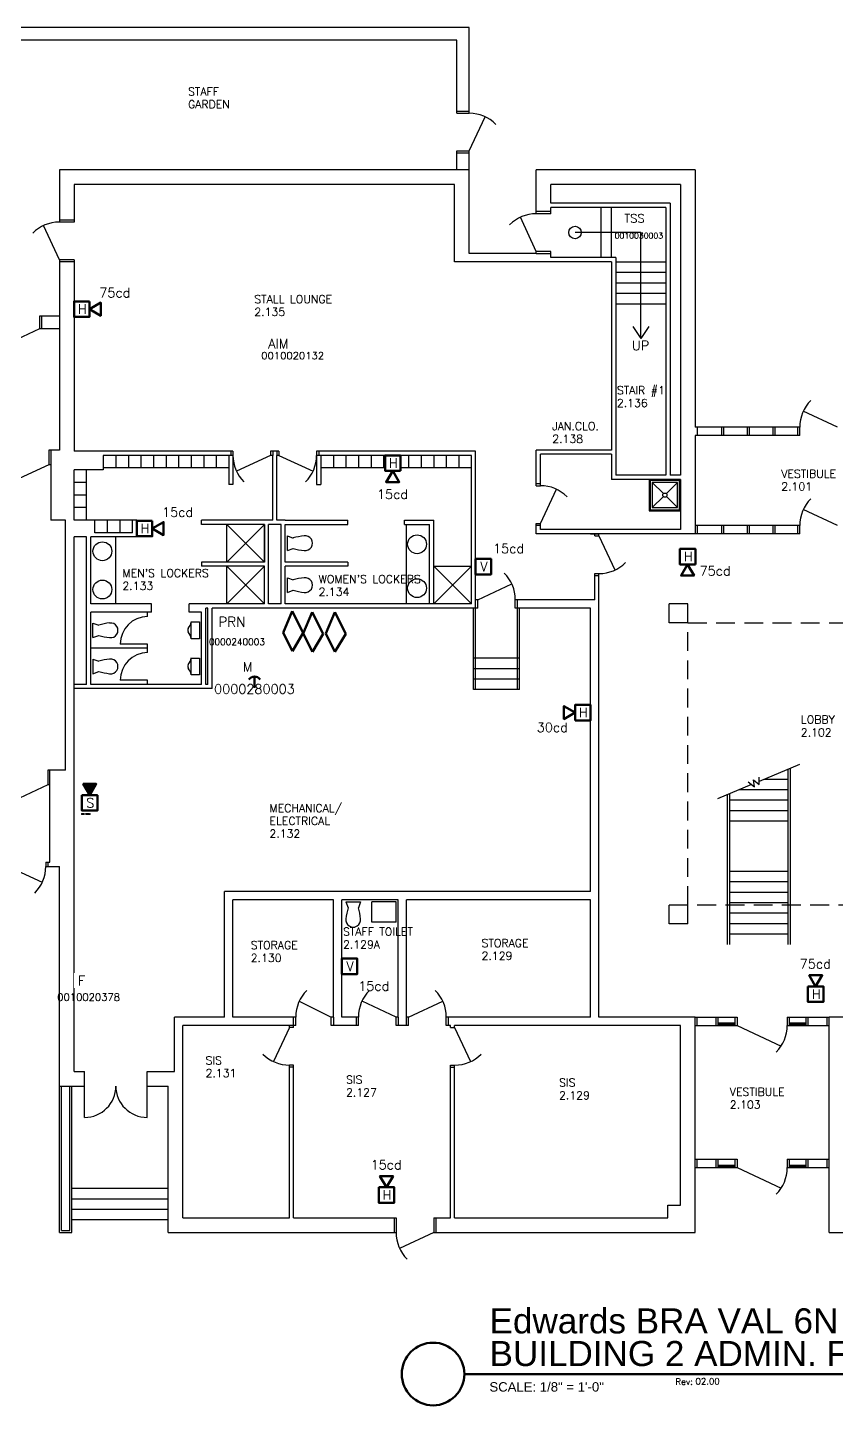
# Model space of a CAD drawing. Header units: inches. Extents: x 70056 to 73233, y 28563 to 29880.
# Drawn here: x 71107 to 71880, y 28563 to 29880 of the extents above; entities that cross this region are included whole.
import ezdxf
from ezdxf.enums import TextEntityAlignment as Align

# ---------------------------------------------------------------- set-up
doc = ezdxf.new("R2010")
doc.units = ezdxf.units.IN
doc.header["$LTSCALE"] = 36
doc.header["$MEASUREMENT"] = 0
doc.linetypes.add('DASHED', pattern=[0.75, 0.5, -0.25])
doc.layers.get('0').update_dxf_attribs({"linetype": 'CONTINUOUS'})
for name, color, linetype, lineweight in [('ETI - ADDRESSABLE DEVICE', 1, 'CONTINUOUS', 60), ('ETI - REV01', 6, 'CONTINUOUS', 70), ('ETI - STROBE DEVICE', 3, 'CONTINUOUS', 50), ('ETI - TITLE', 53, 'CONTINUOUS', 15)]:
    doc.layers.add(name, color=color, linetype=linetype, lineweight=lineweight)
doc.layers.add('FLOOR_PLAN', color=8, linetype='CONTINUOUS')
doc.layers.add('ROOM_NUMBERS_NAMES', color=8, linetype='CONTINUOUS')
doc.styles.add('note_txt', font='arial.ttf', dxfattribs={"width": 0.75})
doc.styles.add('RGV-TEXT', font='simplex', dxfattribs={"height": 0.09375})
doc.styles.get("Standard").update_dxf_attribs({"font": 'simplex.shx'})
doc.styles.add('title', font='arial.ttf')

# ---------------------------------------------------------------- blocks, each defined once
blk = doc.blocks.new('*U115')
at = {"lineweight": 70}
blk.add_line((1.125, 0.625), (8.384, 0.625), dxfattribs=at)
blk.add_circle((0.812, 0.625), 0.312, dxfattribs=at)
blk.add_text('Rev:', height=0.0625).set_placement((3.226, 0.517))
at = {"style": 'title', "flags": 8}
for tag, p in [('TOP TITLE', (1.375, 0.955)), ('BOT TITLE', (1.375, 0.629))]:
    blk.add_attdef(tag, text='', height=0.25, dxfattribs=at).set_placement(p, align=Align.BOTTOM_LEFT)
blk.add_attdef('#', text='', height=0.25, dxfattribs=at).set_placement((0.812, 0.625), align=Align.MIDDLE_CENTER)
blk.add_attdef('REVISION', (3.426, 0.523), '', height=0.0625)
at = {"style": 'note_txt'}
blk.add_attdef('SCALE', (1.373, 0.451), '', height=0.0938, dxfattribs=at)
blk = doc.blocks.new('OLDAVA1')
blk.add_wipeout([(-0.075, 0), (0.075, 0), (0.075, 0.15), (-0.075, 0.15)])
at = {"color": 7, "lineweight": 30, "style": 'RGV-TEXT', "flags": 8}
blk.add_attdef('AVA1', text='', height=0.0938, dxfattribs=at).set_placement((0, 0.075), align=Align.MIDDLE_CENTER)
blk = doc.blocks.new('*U129')
at = {"layer": 'ETI - ADDRESSABLE DEVICE', "xscale": 96, "yscale": 96, "zscale": 96}
blk.add_blockref('OLDAVA1', (11277.6, 7974.8), dxfattribs=at).add_auto_attribs({'AVA1': 'F'})
at = {"flags": 1}
blk.add_attdef('FWK_DEVICE_TYPE', (11254.4, 7954.2), '', height=7, dxfattribs=at)
at = {"color": 7}
blk.add_attdef('FWK_DEVICE_ADDRESSES', (11254.4, 7962.7), '', height=7, dxfattribs=at)
blk = doc.blocks.new('*U22')
at = {"color": 3}
blk.add_wipeout([(-7.4, 7.4), (7.4, 7.4), (7.4, -7.4), (-7.4, -7.4)], dxfattribs=at)
blk.add_wipeout([(0, 7.4), (6.3, 18.2), (-6.2, 18.2)], dxfattribs=at)
for points in [[(0, 7.4), (6.3, 18.2), (-6.2, 18.2)], [(-7.4, 7.4), (7.4, 7.4), (7.4, -7.4), (-7.4, -7.4)]]:
    blk.add_lwpolyline(points, close=True, dxfattribs=at)
at = {"color": 7, "lineweight": 30, "flags": 4}
blk.add_attdef('CANDELLA', (-15.2, 24.5), '', height=9, dxfattribs=at)
blk.add_attdef('G1-HDVM', text='', height=9, dxfattribs=at).set_placement((0.5, -4.4), align=Align.CENTER)
blk = doc.blocks.new('*U25')
at = {"color": 7, "lineweight": 30, "flags": 4}
blk.add_attdef('CANDELLA', (8.5, -23.5), '', height=9, dxfattribs=at)
at = {"color": 3}
blk.add_wipeout([(-7.3, 7.2), (7.5, 7.2), (7.5, -7.6), (-7.3, -7.6)], dxfattribs=at)
blk.add_lwpolyline([(-7.3, 7.2), (7.5, 7.2), (7.5, -7.6), (-7.3, -7.6)], close=True, dxfattribs=at)
at = {"color": 7, "lineweight": 30, "flags": 4}
blk.add_attdef('SYMBOLTEXT', text='', height=9, dxfattribs=at).set_placement((0.7, -4.6), align=Align.CENTER)
blk = doc.blocks.new('*U20')
at = {"color": 3}
blk.add_wipeout([(7.4, 7.4), (7.4, -7.4), (-7.4, -7.4), (-7.4, 7.4)], dxfattribs=at)
blk.add_wipeout([(7.4, 0), (18.2, -6.3), (18.2, 6.2)], dxfattribs=at)
for points in [[(7.4, 7.4), (7.4, -7.4), (-7.4, -7.4), (-7.4, 7.4)], [(7.4, 0), (18.2, -6.3), (18.2, 6.2)]]:
    blk.add_lwpolyline(points, close=True, dxfattribs=at)
at = {"color": 7, "lineweight": 30, "flags": 4}
blk.add_attdef('CANDELLA', (16.8, 11.2), '', height=9, dxfattribs=at)
blk.add_attdef('G1-HDVM', text='', height=9, dxfattribs=at).set_placement((0.5, -4.4), align=Align.CENTER)
blk = doc.blocks.new('*U75')
at = {"color": 3}
blk.add_wipeout([(-7.4, -7.4), (-7.4, 7.4), (7.4, 7.4), (7.4, -7.4)], dxfattribs=at)
blk.add_wipeout([(-7.4, 0), (-18.2, 6.3), (-18.2, -6.2)], dxfattribs=at)
for points in [[(-7.4, 0), (-18.2, 6.3), (-18.2, -6.2)], [(-7.4, -7.4), (-7.4, 7.4), (7.4, 7.4), (7.4, -7.4)]]:
    blk.add_lwpolyline(points, close=True, dxfattribs=at)
at = {"color": 7, "lineweight": 30, "flags": 4}
blk.add_attdef('G1-HDVM', text='', height=9, dxfattribs=at).set_placement((0.5, -4.4), align=Align.CENTER)
blk.add_attdef('CANDELLA', (-44.1, -18.6), '', height=9, dxfattribs=at)
blk = doc.blocks.new('*U23')
at = {"color": 7, "lineweight": 30, "flags": 4}
blk.add_attdef('CANDELLA', (-15.1, -34.3), '', height=9, dxfattribs=at)
at = {"color": 3}
blk.add_wipeout([(7.4, -7.4), (-7.4, -7.4), (-7.4, 7.4), (7.4, 7.4)], dxfattribs=at)
blk.add_wipeout([(0, -7.4), (-6.3, -18.2), (6.2, -18.2)], dxfattribs=at)
for points in [[(7.4, -7.4), (-7.4, -7.4), (-7.4, 7.4), (7.4, 7.4)], [(0, -7.4), (-6.3, -18.2), (6.2, -18.2)]]:
    blk.add_lwpolyline(points, close=True, dxfattribs=at)
at = {"color": 7, "lineweight": 30, "flags": 4}
blk.add_attdef('G1-HDVM', text='', height=9, dxfattribs=at).set_placement((0.5, -4.4), align=Align.CENTER)
blk = doc.blocks.new('*U24')
at = {"color": 3}
blk.add_wipeout([(-7.3, 7.2), (7.5, 7.2), (7.5, -7.6), (-7.3, -7.6)], dxfattribs=at)
blk.add_lwpolyline([(-7.3, 7.2), (7.5, 7.2), (7.5, -7.6), (-7.3, -7.6)], close=True, dxfattribs=at)
at = {"color": 7, "lineweight": 30, "flags": 4}
blk.add_attdef('CANDELLA', (9.4, 12.7), '', height=9, dxfattribs=at)
blk.add_attdef('SYMBOLTEXT', text='', height=9, dxfattribs=at).set_placement((0.7, -4.6), align=Align.CENTER)
blk = doc.blocks.new('*U107')
at = {"color": 3}
blk.add_wipeout([(7.4, -7.4), (-7.4, -7.4), (-7.4, 7.4), (7.4, 7.4)], dxfattribs=at)
blk.add_wipeout([(0, -7.4), (-6.3, -18.2), (6.2, -18.2)], dxfattribs=at)
for points in [[(7.4, -7.4), (-7.4, -7.4), (-7.4, 7.4), (7.4, 7.4)], [(0, -7.4), (-6.3, -18.2), (6.2, -18.2)]]:
    blk.add_lwpolyline(points, close=True, dxfattribs=at)
at = {"color": 7, "lineweight": 30, "flags": 4}
blk.add_attdef('G1-HDVM', text='', height=9, dxfattribs=at).set_placement((0.5, -4.4), align=Align.CENTER)
blk.add_attdef('CANDELLA', (11.4, -18.1), '', height=9, dxfattribs=at)
blk = doc.blocks.new('SIGA-PS')
at = {"flags": 1}
blk.add_attdef('FWK_DEVICE_TYPE', (-16, -22.9), '', height=7, dxfattribs=at)
blk.add_wipeout([(9.3, -0.3), (4.8, 7.4), (-4.1, 7.4), (-8.6, -0.3), (-4.1, -8.1), (4.8, -8.1)])
at = {"color": 7, "lineweight": 30, "flags": 4}
blk.add_attdef('SIGA-PS', text='', height=9, dxfattribs=at).set_placement((0.5, -5), align=Align.CENTER)
blk.add_attdef('FWK_DEVICE_ADDRESSES', (-15.8, -15.4), '', height=7)
blk = doc.blocks.new('OLDRAI')
at = {"color": 7}
blk.add_attdef('FWK_DEVICE_ADDRESSES', (-0.198, -0.219), '', height=0.0625, dxfattribs=at)
at = {"flags": 1}
blk.add_attdef('FWK_DEVICE_TYPE', (-0.198, -0.296), '', height=0.0625, dxfattribs=at)
blk.add_wipeout([(-0.131, -0.086), (0.175, -0.086), (0.175, 0.094), (-0.131, 0.094)])
at = {"color": 7, "lineweight": 30, "style": 'RGV-TEXT', "flags": 8}
blk.add_attdef('RAI', text='', height=0.0938, dxfattribs=at).set_placement((0.022, 0.004), align=Align.MIDDLE_CENTER)
blk = doc.blocks.new('RGVMSDH')
at = {"color": 7}
blk.add_attdef('FWK_DEVICE_ADDRESSES', (-0.334, -0.194), '', height=0.0938, dxfattribs=at)
at = {"flags": 1}
blk.add_attdef('FWK_DEVICE_TYPE', (-0.344, -0.328), '', height=0.0938, dxfattribs=at)
blk.add_wipeout([(-0.119, 0.15), (0.119, 0.15), (0.119, 0), (-0.119, 0)])
at = {"color": 2, "lineweight": 30}
blk.add_attdef('RIGHTTEXT', (-0.001, 0.196), '', height=0.0938, dxfattribs=at)
at = {"color": 2, "lineweight": 30, "style": 'RGV-TEXT', "flags": 8}
blk.add_attdef('MSDH', text='', height=0.0938, dxfattribs=at).set_placement((0, 0.075), align=Align.MIDDLE_CENTER)
blk = doc.blocks.new('LOGIC')
at = {"color": 7}
for p, q in [((63354, 35448), (60895, 29541)), ((66376, 29495), (63354, 35450)), ((60896, 29540), (63410, 24525)), ((63407, 24520), (66376, 29495))]:
    blk.add_line(p, q, dxfattribs=at)
blk.add_line((66376, 29495), (66376, 29495))
at = {"flags": 1}
blk.add_attdef('FWK_DEVICE_TYPE', (63005, 29057), '', height=0.0625, dxfattribs=at)
at = {"color": 7, "flags": 1}
blk.add_attdef('FWK_DEVICE_ADDRESSES', (63528, 29126), '', height=0.0625, dxfattribs=at)
blk = doc.blocks.new('*U121')
at = {"color": 3}
blk.add_wipeout([(-7.4, 7.4), (7.4, 7.4), (7.4, -7.4), (-7.4, -7.4)], dxfattribs=at)
at = {"true_color": 0xcd2027}
h = blk.add_hatch(color=242, dxfattribs=at)
h.dxf.hatch_style = 1
h.paths.add_polyline_path([(-6.2, 18.2), (0, 7.4), (6.3, 18.2)], flags=16)
h.paths.add_polyline_path([(0, 7.4), (6.3, 18.2), (-6.2, 18.2)], flags=17)
h.paths.add_polyline_path([(0, 7.4), (6.3, 18.2), (-6.2, 18.2)])
at = {"flags": 1}
blk.add_attdef('FWK_DEVICE_TYPE', (-8.1, -12.6), '', height=1, dxfattribs=at)
blk.add_attdef('FWK_DEVICE_ADDRESSES', (-7.9, -11.1), '', height=1)
at = {"color": 3}
blk.add_wipeout([(0, 7.4), (6.3, 18.2), (-6.2, 18.2)], dxfattribs=at)
h = blk.add_hatch(color=3)
h.dxf.hatch_style = 1
h.paths.add_polyline_path([(0, 7.4), (6.3, 18.2), (-6.2, 18.2)])
for points in [[(0, 7.4), (6.3, 18.2), (-6.2, 18.2)], [(-7.4, 7.4), (7.4, 7.4), (7.4, -7.4), (-7.4, -7.4)]]:
    blk.add_lwpolyline(points, close=True, dxfattribs=at)
at = {"color": 7, "lineweight": 30, "flags": 4}
blk.add_attdef('G1-HDVM', text='', height=9, dxfattribs=at).set_placement((0.5, -4.4), align=Align.CENTER)
blk = doc.blocks.new('*U132')
at = {"flags": 1}
blk.add_attdef('FWK_DEVICE_TYPE', (-0.198, -0.296), '', height=0.0625, dxfattribs=at)
blk.add_wipeout([(-0.131, -0.086), (0.175, -0.086), (0.175, 0.094), (-0.131, 0.094)])
at = {"color": 7, "lineweight": 30, "style": 'RGV-TEXT', "flags": 8}
blk.add_attdef('RAI', text='', height=0.0938, dxfattribs=at).set_placement((0.022, 0.004), align=Align.MIDDLE_CENTER)
at = {"color": 7}
blk.add_attdef('FWK_DEVICE_ADDRESSES', (-0.198, -0.219), '', height=0.0625, dxfattribs=at)

msp = doc.modelspace()

# ---------------------------------------------------------------- linework, layer by layer
at = {"layer": 'FLOOR_PLAN', "linetype": 'Continuous'}
for p, q in [((71529.2, 29880.4), (70992.2, 29880.4)), ((71529.2, 29798.4), (71529.2, 29880.4)), ((71517.2, 29868.4), (71004.2, 29868.4)), ((71517.2, 29798.4), (71517.2, 29868.4)), ((71517.2, 29800.4), (71529.2, 29800.4)), ((71517.2, 29798.4), (71529.2, 29798.4)), ((71529.2, 29762.4), (71544.5, 29795)), ((71517.2, 29744.4), (71517.2, 29762.4)), ((71517.2, 29762.4), (71529.2, 29762.4)), ((71529.2, 29760.4), (71517.2, 29760.4)), ((71529.2, 29744.4), (71529.2, 29762.4)), ((71137.2, 29744.4), (71137.2, 29694.4)), ((71529.2, 29744.4), (71137.2, 29744.4)), ((71529.2, 29664.4), (71529.2, 29744.4)), ((71745.2, 29744.4), (71593.2, 29744.4)), ((71593.2, 29702.4), (71593.2, 29744.4)), ((71745.2, 29744.4), (71745.2, 29498.4)), ((71151.2, 29730.4), (71151.2, 29694.4)), ((71515.2, 29730.4), (71151.2, 29730.4)), ((71515.2, 29656.4), (71515.2, 29730.4)), ((71731.2, 29730.4), (71607.2, 29730.4)), ((71607.2, 29712.4), (71607.2, 29730.4)), ((71731.2, 29730.4), (71731.2, 29452.4)), ((71721.2, 29712.4), (71607.2, 29712.4)), ((71717.2, 29708.4), (71607.2, 29708.4)), ((71607.2, 29702.4), (71607.2, 29708.4)), ((71655.2, 29660.4), (71655.2, 29708.4)), ((71665.2, 29660.4), (71665.2, 29708.4)), ((71717.2, 29708.4), (71717.2, 29452.4)), ((71721.2, 29712.4), (71721.2, 29452.4)), ((71151.2, 29696.4), (71137.2, 29696.4)), ((71145.2, 29696.4), (71137.2, 29696.4)), ((71151.2, 29694.4), (71137.2, 29694.4)), ((71593.2, 29666.4), (71578, 29699)), ((71607.2, 29704.4), (71593.2, 29704.4)), ((71607.2, 29702.4), (71593.2, 29702.4)), ((71137.2, 29658.4), (71122, 29691)), ((71693.2, 29684.5), (71630.3, 29684.5)), ((71693.2, 29583.2), (71693.2, 29684.5)), ((71593.2, 29664.4), (71593.2, 29666.4)), ((71607.2, 29666.4), (71593.2, 29666.4)), ((71607.2, 29660.4), (71607.2, 29666.4)), ((71137.2, 29658.4), (71137.2, 29476.4)), ((71151.2, 29658.4), (71137.2, 29658.4)), ((71151.2, 29656.4), (71137.2, 29656.4)), ((71145.2, 29656.4), (71137.2, 29656.4)), ((71151.2, 29658.4), (71151.2, 29475.4)), ((71665.2, 29656.4), (71515.2, 29656.4)), ((71593.2, 29664.4), (71529.2, 29664.4)), ((71593.2, 29664.4), (71607.2, 29664.4)), ((71669.2, 29660.4), (71607.2, 29660.4)), ((71665.2, 29656.4), (71665.2, 29476.4)), ((71669.2, 29660.4), (71669.2, 29452.4)), ((71669.2, 29656.4), (71717.2, 29656.4)), ((71669.2, 29646.4), (71717.2, 29646.4)), ((71669.2, 29636.4), (71717.2, 29636.4)), ((71669.2, 29626.4), (71717.2, 29626.4)), ((71669.2, 29616.4), (71717.2, 29616.4)), ((71137.2, 29604.4), (71118.2, 29604.4)), ((71118.2, 29604.4), (71118.2, 29592.4)), ((71120.2, 29604.4), (71120.2, 29592.4)), ((71118.2, 29592.4), (71085.6, 29577.2)), ((71137.2, 29592.4), (71118.2, 29592.4)), ((71685.5, 29594.6), (71693.2, 29583.2)), ((71701, 29594.6), (71693.2, 29583.2)), ((71881.2, 29498.4), (71848.6, 29513.6)), ((71845.2, 29498.4), (71745.2, 29498.4)), ((71747.2, 29498.4), (71747.2, 29490.4)), ((71770.7, 29490.4), (71770.7, 29498.4)), ((71772.7, 29490.4), (71772.7, 29498.4)), ((71795.2, 29490.4), (71795.2, 29498.4)), ((71797.2, 29490.4), (71797.2, 29498.4)), ((71819.7, 29490.4), (71819.7, 29498.4)), ((71821.7, 29490.4), (71821.7, 29498.4)), ((71843.2, 29490.4), (71843.2, 29498.4)), ((71845.2, 29490.4), (71845.2, 29498.4)), ((71745.2, 29490.4), (71745.2, 29404.4)), ((71845.2, 29490.4), (71745.2, 29490.4)), ((71137.2, 29476.4), (71127.2, 29476.4)), ((71127.2, 29476.4), (71127.2, 29462.4)), ((71129.2, 29476.4), (71129.2, 29462.4)), ((71303.2, 29475.4), (71151.2, 29475.4)), ((71303.2, 29471.4), (71179.2, 29471.4)), ((71179.2, 29471.4), (71179.2, 29457.4)), ((71191.2, 29471.4), (71191.2, 29459.4)), ((71203.2, 29471.4), (71203.2, 29459.4)), ((71215.2, 29471.4), (71215.2, 29459.4)), ((71227.2, 29471.4), (71227.2, 29459.4)), ((71239.2, 29471.4), (71239.2, 29459.4)), ((71251.2, 29471.4), (71251.2, 29459.4)), ((71263.2, 29471.4), (71263.2, 29459.4)), ((71275.2, 29471.4), (71275.2, 29459.4)), ((71287.2, 29471.4), (71287.2, 29459.4)), ((71299.2, 29471.4), (71299.2, 29443.4)), ((71301.2, 29475.4), (71301.2, 29471.4)), ((71303.2, 29475.4), (71303.2, 29443.4)), ((71339.2, 29471.4), (71306.6, 29456.2)), ((71339.2, 29475.4), (71339.2, 29471.4)), ((71347.2, 29475.4), (71339.2, 29475.4)), ((71341.2, 29471.4), (71339.2, 29471.4)), ((71341.2, 29475.4), (71341.2, 29471.4)), ((71341.2, 29409.4), (71341.2, 29471.4)), ((71345.2, 29475.4), (71345.2, 29471.4)), ((71345.2, 29409.4), (71345.2, 29471.4)), ((71347.2, 29471.4), (71345.2, 29471.4)), ((71347.2, 29475.4), (71347.2, 29471.4)), ((71347.2, 29471.4), (71379.9, 29456.2)), ((71535.2, 29475.4), (71383.2, 29475.4)), ((71383.2, 29475.4), (71383.2, 29471.4)), ((71383.2, 29475.4), (71383.2, 29443.4)), ((71531.2, 29471.4), (71383.2, 29471.4)), ((71385.2, 29475.4), (71385.2, 29471.4)), ((71387.2, 29471.4), (71387.2, 29443.4)), ((71531.2, 29471.4), (71387.2, 29471.4)), ((71399.2, 29471.4), (71399.2, 29459.4)), ((71411.2, 29471.4), (71411.2, 29459.4)), ((71423.2, 29471.4), (71423.2, 29459.4)), ((71435.2, 29471.4), (71435.2, 29459.4)), ((71447.2, 29471.4), (71447.2, 29459.4)), ((71459.2, 29471.4), (71459.2, 29459.4)), ((71471.2, 29471.4), (71471.2, 29459.4)), ((71483.2, 29471.4), (71483.2, 29459.4)), ((71495.2, 29471.4), (71495.2, 29459.4)), ((71507.2, 29471.4), (71507.2, 29459.4)), ((71519.2, 29471.4), (71519.2, 29459.4)), ((71531.2, 29329.4), (71531.2, 29471.4)), ((71535.2, 29333.4), (71535.2, 29475.4)), ((71665.2, 29476.4), (71593.2, 29476.4)), ((71593.2, 29442.4), (71593.2, 29476.4)), ((71665.2, 29472.4), (71597.2, 29472.4)), ((71597.2, 29442.4), (71597.2, 29472.4)), ((71665.2, 29472.4), (71665.2, 29448.4)), ((71127.2, 29462.4), (71094.6, 29447.2)), ((71129.2, 29462.4), (71127.2, 29462.4)), ((71129.2, 29462.4), (71129.2, 29409.4)), ((71179.2, 29457.4), (71151.2, 29457.4)), ((71151.2, 29409.4), (71151.2, 29457.4)), ((71163.2, 29409.4), (71163.2, 29457.4)), ((71299.2, 29459.4), (71179.2, 29459.4)), ((71531.2, 29459.4), (71387.2, 29459.4)), ((71163.2, 29445.4), (71151.2, 29445.4)), ((71303.2, 29443.4), (71299.2, 29443.4)), ((71383.2, 29443.4), (71387.2, 29443.4)), ((71593.2, 29444.4), (71597.2, 29444.4)), ((71731.2, 29448.4), (71665.2, 29448.4)), ((71717.2, 29452.4), (71669.2, 29452.4)), ((71701.2, 29448.4), (71701.2, 29418.4)), ((71731.2, 29448.4), (71701.2, 29448.4)), ((71730.2, 29447.4), (71702.2, 29447.4)), ((71702.2, 29447.4), (71702.2, 29419.4)), ((71704.2, 29445.4), (71714.8, 29434.8)), ((71704.2, 29445.4), (71704.2, 29421.4)), ((71728.2, 29445.4), (71704.2, 29445.4)), ((71728.2, 29445.4), (71717.7, 29434.8)), ((71731.2, 29452.4), (71721.2, 29452.4)), ((71728.2, 29421.4), (71728.2, 29445.4)), ((71730.2, 29419.4), (71730.2, 29447.4)), ((71731.2, 29448.4), (71731.2, 29400.4)), ((71731.2, 29418.4), (71731.2, 29448.4)), ((71163.2, 29433.4), (71151.2, 29433.4)), ((71593.2, 29442.4), (71597.2, 29442.4)), ((71597.2, 29406.4), (71612.5, 29439)), ((71714.8, 29432), (71704.2, 29421.4)), ((71717.7, 29432), (71728.2, 29421.4)), ((71163.2, 29421.4), (71151.2, 29421.4)), ((71701.2, 29418.4), (71731.2, 29418.4)), ((71702.2, 29419.4), (71730.2, 29419.4)), ((71704.2, 29421.4), (71728.2, 29421.4)), ((71881.2, 29404.4), (71848.6, 29419.6)), ((71143.2, 29409.4), (71129.2, 29409.4)), ((71143.2, 29170.4), (71143.2, 29409.4)), ((71211.2, 29409.4), (71151.2, 29409.4)), ((71171.2, 29397.4), (71171.2, 29409.4)), ((71183.2, 29397.4), (71183.2, 29409.4)), ((71195.2, 29397.4), (71195.2, 29409.4)), ((71207.2, 29397.4), (71207.2, 29409.4)), ((71211.2, 29393.4), (71211.2, 29409.4)), ((71273.2, 29405.4), (71273.2, 29409.4)), ((71341.2, 29409.4), (71273.2, 29409.4)), ((71333.2, 29405.4), (71273.2, 29405.4)), ((71297.2, 29369.4), (71297.2, 29405.4)), ((71297.2, 29405.4), (71333.2, 29369.4)), ((71333.2, 29405.4), (71297.2, 29369.4)), ((71333.2, 29369.4), (71333.2, 29405.4)), ((71333.2, 29405.4), (71333.2, 29369.4)), ((71337.2, 29329.4), (71337.2, 29405.4)), ((71349.2, 29405.4), (71337.2, 29405.4)), ((71353.2, 29409.4), (71345.2, 29409.4)), ((71349.2, 29329.4), (71349.2, 29405.4)), ((71353.2, 29409.4), (71413.2, 29409.4)), ((71353.2, 29405.4), (71413.2, 29405.4)), ((71353.2, 29369.4), (71353.2, 29405.4)), ((71413.2, 29405.4), (71413.2, 29409.4)), ((71467.2, 29405.4), (71467.2, 29409.4)), ((71467.2, 29409.4), (71495.2, 29409.4)), ((71467.2, 29405.4), (71491.2, 29405.4)), ((71469.2, 29329.4), (71469.2, 29405.4)), ((71491.2, 29329.4), (71491.2, 29405.4)), ((71495.2, 29329.4), (71495.2, 29409.4)), ((71593.2, 29396.4), (71593.2, 29406.4)), ((71593.2, 29406.4), (71597.2, 29406.4)), ((71597.2, 29404.4), (71593.2, 29404.4)), ((71597.2, 29400.4), (71597.2, 29406.4)), ((71747.2, 29404.4), (71745.2, 29404.4)), ((71745.2, 29404.4), (71745.2, 29396.4)), ((71747.2, 29404.4), (71747.2, 29396.4)), ((71845.2, 29404.4), (71747.2, 29404.4)), ((71770.7, 29396.4), (71770.7, 29404.4)), ((71772.7, 29396.4), (71772.7, 29404.4)), ((71795.2, 29396.4), (71795.2, 29404.4)), ((71797.2, 29396.4), (71797.2, 29404.4)), ((71819.7, 29396.4), (71819.7, 29404.4)), ((71821.7, 29396.4), (71821.7, 29404.4)), ((71843.2, 29396.4), (71843.2, 29404.4)), ((71845.2, 29396.4), (71845.2, 29404.4)), ((71151.2, 28882.4), (71151.2, 29393.4)), ((71163.2, 29393.4), (71151.2, 29393.4)), ((71163.2, 29252.4), (71163.2, 29393.4)), ((71167.2, 29329.4), (71167.2, 29393.4)), ((71211.2, 29393.4), (71167.2, 29393.4)), ((71207.2, 29397.4), (71171.2, 29397.4)), ((71191.2, 29329.4), (71191.2, 29393.4)), ((71355.2, 29380.4), (71355.2, 29394.4)), ((71355.2, 29394.4), (71360.9, 29392.3)), ((71845.2, 29396.4), (71593.2, 29396.4)), ((71731.2, 29400.4), (71597.2, 29400.4)), ((71645.2, 29396.4), (71653.2, 29396.4)), ((71649.2, 29394.4), (71649.2, 29396.4)), ((71649.2, 29394.4), (71653.2, 29394.4)), ((71653.2, 29394.4), (71653.2, 29396.4)), ((71653.2, 29394.4), (71668.5, 29361.8)), ((71355.2, 29380.4), (71360.9, 29382.4)), ((71333.2, 29369.4), (71273.2, 29369.4)), ((71273.2, 29369.4), (71273.2, 29365.4)), ((71333.2, 29365.4), (71273.2, 29365.4)), ((71297.2, 29329.4), (71297.2, 29365.4)), ((71297.2, 29365.4), (71333.2, 29329.4)), ((71297.2, 29329.4), (71333.2, 29365.4)), ((71333.2, 29329.4), (71333.2, 29365.4)), ((71413.2, 29369.4), (71353.2, 29369.4)), ((71353.2, 29329.4), (71353.2, 29365.4)), ((71413.2, 29365.4), (71353.2, 29365.4)), ((71413.2, 29369.4), (71413.2, 29365.4)), ((71495.2, 29365.4), (71531.2, 29329.4)), ((71495.2, 29329.4), (71531.2, 29365.4)), ((71495.2, 29365.4), (71531.2, 29365.4)), ((71355.2, 29340.4), (71355.2, 29354.4)), ((71355.2, 29354.4), (71360.9, 29352.3)), ((71649.2, 29358.4), (71653.2, 29358.4)), ((71649.2, 29333.4), (71649.2, 29358.4)), ((71649.2, 29356.4), (71653.2, 29356.4)), ((71653.2, 28934.4), (71653.2, 29358.4)), ((71355.2, 29340.4), (71360.9, 29342.4)), ((71537.2, 29333.4), (71569.9, 29348.6)), ((71225.2, 29329.4), (71167.2, 29329.4)), ((71225.2, 29321.4), (71225.2, 29329.4)), ((71333.2, 29329.4), (71261.2, 29329.4)), ((71261.2, 29321.4), (71261.2, 29329.4)), ((71277.2, 29252.4), (71277.2, 29325.4)), ((71279.2, 29325.4), (71277.2, 29325.4)), ((71279.2, 29252.4), (71279.2, 29325.4)), ((71283.2, 29248.4), (71283.2, 29325.4)), ((71537.2, 29325.4), (71283.2, 29325.4)), ((71349.2, 29329.4), (71337.2, 29329.4)), ((71531.2, 29329.4), (71353.2, 29329.4)), ((71533.2, 29247.4), (71533.2, 29325.4)), ((71535.2, 29325.4), (71535.2, 29333.4)), ((71537.2, 29333.4), (71535.2, 29333.4)), ((71535.2, 29247.4), (71535.2, 29325.4)), ((71537.2, 29325.4), (71537.2, 29333.4)), ((71649.2, 29333.4), (71573.2, 29333.4)), ((71573.2, 29325.4), (71573.2, 29333.4)), ((71645.2, 29325.4), (71573.2, 29325.4)), ((71575.2, 29325.4), (71575.2, 29333.4)), ((71575.2, 29247.4), (71575.2, 29325.4)), ((71577.2, 29247.4), (71577.2, 29325.4)), ((71645.2, 29054.4), (71645.2, 29325.4)), ((71738.2, 29329.4), (71720.2, 29329.4)), ((71720.2, 29311.4), (71720.2, 29329.4)), ((71738.2, 29311.4), (71738.2, 29329.4)), ((71167.2, 29286.9), (71167.2, 29321.4)), ((71225.2, 29321.4), (71167.2, 29321.4)), ((71169.2, 29297.1), (71169.2, 29311.1)), ((71169.2, 29311.1), (71174.9, 29309.1)), ((71221.5, 29317.4), (71221.5, 29321.4)), ((71273.2, 29321.4), (71261.2, 29321.4)), ((71263.2, 29296.1), (71263.2, 29312.1)), ((71263.2, 29312.1), (71271.2, 29312.1)), ((71271.2, 29312.1), (71271.2, 29296.1)), ((71273.2, 29286.9), (71273.2, 29321.4)), ((71738.2, 29311.4), (71720.2, 29311.4)), ((71169.2, 29297.1), (71174.9, 29299.2)), ((71221.5, 29286.9), (71167.2, 29286.9)), ((71167.2, 29252.4), (71167.2, 29286.9)), ((71221.5, 29290.9), (71195.5, 29290.9)), ((71221.5, 29282.9), (71221.5, 29290.9)), ((71271.2, 29296.1), (71263.2, 29296.1)), ((71273.2, 29252.4), (71273.2, 29286.9)), ((71169.2, 29276.6), (71169.2, 29262.6)), ((71169.2, 29276.6), (71174.9, 29274.6)), ((71263.2, 29261.6), (71263.2, 29277.6)), ((71263.2, 29277.6), (71271.2, 29277.6)), ((71271.2, 29277.6), (71271.2, 29261.6)), ((71577.2, 29277.4), (71533.2, 29277.4)), ((71169.2, 29262.6), (71174.9, 29264.7)), ((71271.2, 29261.6), (71263.2, 29261.6)), ((71577.2, 29267.4), (71533.2, 29267.4)), ((71163.2, 29252.4), (71151.2, 29252.4)), ((71283.2, 29248.4), (71151.2, 29248.4)), ((71273.2, 29252.4), (71167.2, 29252.4)), ((71221.5, 29256.4), (71195.5, 29256.4)), ((71221.5, 29252.4), (71221.5, 29256.4)), ((71279.2, 29252.4), (71277.2, 29252.4)), ((71577.2, 29257.4), (71533.2, 29257.4)), ((71577.2, 29247.4), (71533.2, 29247.4)), ((71143.2, 29170.4), (71126.2, 29170.4)), ((71126.2, 29170.4), (71126.2, 29156.4)), ((71128.2, 29156.4), (71128.2, 29170.4)), ((71844.9, 29175.9), (71806.3, 29159.7)), ((71834.2, 29003.6), (71834.2, 29171.4)), ((71836.2, 29003.6), (71836.2, 29172.3)), ((71126.2, 29156.4), (71093.6, 29141.2)), ((71128.2, 29156.4), (71126.2, 29156.4)), ((71128.2, 29082.4), (71128.2, 29156.4)), ((71799.2, 29156.7), (71766.4, 29143.1)), ((71795.9, 29159.3), (71802, 29154.4)), ((71802, 29154.4), (71800.8, 29161.1)), ((71800.8, 29161.1), (71806.3, 29156.8)), ((71806.3, 29156.8), (71806.3, 29163.7)), ((71834.2, 29161.6), (71810.7, 29161.6)), ((71776.2, 29003.6), (71776.2, 29147.2)), ((71778.2, 29003.6), (71778.2, 29148)), ((71834.2, 29141.6), (71778.2, 29141.6)), ((71834.2, 29151.6), (71786.8, 29151.6)), ((71834.2, 29131.6), (71778.2, 29131.6)), ((71834.2, 29121.6), (71778.2, 29121.6)), ((71088.2, 29078.4), (71120.9, 29063.2)), ((71124.2, 29082.4), (71124.2, 29078.4)), ((71124.2, 29082.4), (71128.2, 29082.4)), ((71124.2, 29078.4), (71137.2, 29078.4)), ((71126.2, 29082.4), (71126.2, 29078.4)), ((71137.2, 28728.4), (71137.2, 29078.4)), ((71834.2, 29073.6), (71778.2, 29073.6)), ((71834.2, 29063.6), (71778.2, 29063.6)), ((71295.2, 28934.4), (71295.2, 29054.4)), ((71645.2, 29054.4), (71295.2, 29054.4)), ((71834.2, 29053.6), (71778.2, 29053.6)), ((71303.2, 28934.4), (71303.2, 29046.4)), ((71399.2, 29046.4), (71303.2, 29046.4)), ((71399.2, 28934.4), (71399.2, 29046.4)), ((71407.2, 28934.4), (71407.2, 29046.4)), ((71461.2, 29046.4), (71407.2, 29046.4)), ((71411.2, 29044.4), (71425.2, 29044.4)), ((71411.2, 29044.4), (71413.3, 29038.8)), ((71425.2, 29044.4), (71423.2, 29038.8)), ((71459.2, 29044.4), (71435.9, 29044.4)), ((71435.9, 29025), (71435.9, 29044.4)), ((71459.2, 29025), (71459.2, 29044.4)), ((71461.2, 28934.4), (71461.2, 29046.4)), ((71469.2, 28934.4), (71469.2, 29046.4)), ((71645.2, 29046.4), (71469.2, 29046.4)), ((71645.2, 28934.4), (71645.2, 29046.4)), ((71738.2, 29041.4), (71720.2, 29041.4)), ((71720.2, 29023.4), (71720.2, 29041.4)), ((71738.2, 29023.4), (71738.2, 29041.4)), ((71834.2, 29043.6), (71778.2, 29043.6)), ((71459.2, 29025), (71435.9, 29025)), ((71738.2, 29023.4), (71720.2, 29023.4)), ((71834.2, 29033.6), (71778.2, 29033.6)), ((71834.2, 29023.6), (71778.2, 29023.6)), ((71834.2, 29013.6), (71778.2, 29013.6)), ((71366.6, 28949.6), (71397.2, 28934.4)), ((71459.2, 28934.4), (71426.6, 28949.6)), ((71471.2, 28934.4), (71503.9, 28949.6)), ((71247.2, 28882.4), (71247.2, 28934.4)), ((71295.2, 28934.4), (71247.2, 28934.4)), ((71363.2, 28934.4), (71303.2, 28934.4)), ((71361.2, 28926.4), (71361.2, 28934.4)), ((71363.2, 28926.4), (71363.2, 28934.4)), ((71399.2, 28934.4), (71397.2, 28934.4)), ((71397.2, 28926.4), (71397.2, 28934.4)), ((71399.2, 28934.4), (71399.2, 28926.4)), ((71423.2, 28934.4), (71407.2, 28934.4)), ((71421.2, 28926.4), (71421.2, 28934.4)), ((71423.2, 28926.4), (71423.2, 28934.4)), ((71461.2, 28934.4), (71459.2, 28934.4)), ((71459.2, 28926.4), (71459.2, 28934.4)), ((71461.2, 28934.4), (71461.2, 28926.4)), ((71469.2, 28926.4), (71469.2, 28934.4)), ((71471.2, 28934.4), (71469.2, 28934.4)), ((71471.2, 28926.4), (71471.2, 28934.4)), ((71645.2, 28934.4), (71507.2, 28934.4)), ((71507.2, 28926.4), (71507.2, 28934.4)), ((71509.2, 28926.4), (71509.2, 28934.4)), ((71745.2, 28934.4), (71653.2, 28934.4)), ((71745.2, 28790.4), (71745.2, 28934.4)), ((71745.2, 28934.4), (71785.2, 28934.4)), ((71747.2, 28926.4), (71747.2, 28934.4)), ((71765.2, 28926.4), (71765.2, 28934.4)), ((71767.2, 28926.4), (71767.2, 28934.4)), ((71767.2, 28928.8), (71783.2, 28928.8)), ((71783.2, 28934.4), (71783.2, 28926.4)), ((71785.2, 28934.4), (71785.2, 28926.4)), ((71833.2, 28934.4), (71833.2, 28926.4)), ((71833.2, 28934.4), (71873.2, 28934.4)), ((71835.2, 28934.4), (71835.2, 28926.4)), ((71835.2, 28928.8), (71851.2, 28928.8)), ((71851.2, 28926.4), (71851.2, 28934.4)), ((71853.2, 28926.4), (71853.2, 28934.4)), ((71871.2, 28934.4), (71871.2, 28926.4)), ((71873.2, 28926.4), (71873.2, 28934.4)), ((72095.2, 28934.4), (71873.2, 28934.4)), ((71255.2, 28742.4), (71255.2, 28926.4)), ((71363.2, 28926.4), (71255.2, 28926.4)), ((71357.2, 28924.4), (71342, 28891.8)), ((71357.2, 28924.4), (71357.2, 28926.4)), ((71361.2, 28924.4), (71357.2, 28924.4)), ((71361.2, 28924.4), (71361.2, 28926.4)), ((71423.2, 28926.4), (71397.2, 28926.4)), ((71471.2, 28926.4), (71459.2, 28926.4)), ((71511.2, 28926.4), (71507.2, 28926.4)), ((71511.2, 28924.4), (71511.2, 28926.4)), ((71511.2, 28924.4), (71515.2, 28924.4)), ((71731.2, 28926.4), (71515.2, 28926.4)), ((71515.2, 28924.4), (71515.2, 28926.4)), ((71515.2, 28924.4), (71530.5, 28891.8)), ((71731.2, 28754.4), (71731.2, 28926.4)), ((71745.2, 28926.4), (71785.2, 28926.4)), ((71767.2, 28927.6), (71783.2, 28927.6)), ((71785.2, 28926.4), (71827.4, 28906.7)), ((71833.2, 28926.4), (71873.2, 28926.4)), ((71835.2, 28927.6), (71851.2, 28927.6)), ((71873.2, 28798.4), (71873.2, 28926.4)), ((71151.2, 28882.4), (71161.2, 28882.4)), ((71161.2, 28838.4), (71161.2, 28882.4)), ((71221.2, 28838.4), (71221.2, 28882.4)), ((71221.2, 28882.4), (71247.2, 28882.4)), ((71357.2, 28742.4), (71357.2, 28888.4)), ((71361.2, 28888.4), (71357.2, 28888.4)), ((71361.2, 28886.4), (71357.2, 28886.4)), ((71361.2, 28742.4), (71361.2, 28888.4)), ((71511.2, 28742.4), (71511.2, 28888.4)), ((71511.2, 28888.4), (71515.2, 28888.4)), ((71511.2, 28886.4), (71515.2, 28886.4)), ((71515.2, 28742.4), (71515.2, 28888.4)), ((71137.2, 28868.4), (71161.2, 28868.4)), ((71139.2, 28730.4), (71139.2, 28868.4)), ((71147.2, 28730.4), (71147.2, 28868.4)), ((71149.2, 28728.4), (71149.2, 28868.4)), ((71221.2, 28868.4), (71241.2, 28868.4)), ((71241.2, 28728.4), (71241.2, 28868.4)), ((71745.2, 28798.4), (71785.2, 28798.4)), ((71747.2, 28790.4), (71747.2, 28798.4)), ((71765.2, 28790.4), (71765.2, 28798.4)), ((71767.2, 28790.4), (71767.2, 28798.4)), ((71783.2, 28798.4), (71783.2, 28790.4)), ((71785.2, 28798.4), (71785.2, 28790.4)), ((71833.2, 28798.4), (71833.2, 28790.4)), ((71833.2, 28798.4), (71873.2, 28798.4)), ((71835.2, 28798.4), (71835.2, 28790.4)), ((71851.2, 28790.4), (71851.2, 28798.4)), ((71853.2, 28790.4), (71853.2, 28798.4)), ((71871.2, 28798.4), (71871.2, 28790.4)), ((71873.2, 28790.4), (71873.2, 28798.4)), ((71745.2, 28728.4), (71745.2, 28790.4)), ((71745.2, 28790.4), (71785.2, 28790.4)), ((71767.2, 28792.8), (71783.2, 28792.8)), ((71767.2, 28791.6), (71783.2, 28791.6)), ((71785.2, 28790.4), (71827.4, 28770.7)), ((71833.2, 28790.4), (71873.2, 28790.4)), ((71835.2, 28792.8), (71851.2, 28792.8)), ((71835.2, 28791.6), (71851.2, 28791.6)), ((71873.2, 28728.4), (71873.2, 28790.4)), ((71241.2, 28770.4), (71149.2, 28770.4)), ((71241.2, 28760.4), (71149.2, 28760.4)), ((71241.2, 28750.4), (71149.2, 28750.4)), ((71719.2, 28754.4), (71731.2, 28754.4)), ((71719.2, 28742.4), (71719.2, 28754.4)), ((71241.2, 28740.4), (71149.2, 28740.4)), ((71255.2, 28742.4), (71357.2, 28742.4)), ((71361.2, 28742.4), (71459.2, 28742.4)), ((71457.2, 28742.4), (71457.2, 28728.4)), ((71459.2, 28742.4), (71459.2, 28728.4)), ((71495.2, 28742.4), (71495.2, 28728.4)), ((71495.2, 28742.4), (71511.2, 28742.4)), ((71497.2, 28742.4), (71497.2, 28728.4)), ((71515.2, 28742.4), (71719.2, 28742.4)), ((71137.2, 28728.4), (71149.2, 28728.4)), ((71139.2, 28730.4), (71147.2, 28730.4)), ((71241.2, 28728.4), (71459.2, 28728.4)), ((71495.2, 28728.4), (71462.6, 28713.2)), ((71495.2, 28728.4), (71745.2, 28728.4)), ((71873.2, 28728.4), (71905.2, 28728.4))]:
    msp.add_line(p, q, dxfattribs=at)
at = {"layer": 'FLOOR_PLAN', "linetype": 'DASHED'}
for p, q in [((71738.2, 29311.4), (72008.2, 29311.4)), ((71738.2, 29041.4), (71738.2, 29311.4)), ((72008.2, 29041.4), (71738.2, 29041.4))]:
    msp.add_line(p, q, dxfattribs=at)
at = {"layer": 'FLOOR_PLAN', "linetype": 'Continuous'}
for centre, radius in [((71630.3, 29684.5), 6), ((71716.2, 29433.4), 2), ((71479.2, 29386.4), 9), ((71178.3, 29379.7), 9), ((71178.3, 29343.1), 9), ((71479.2, 29344.4), 9)]:
    msp.add_circle(centre, radius, dxfattribs=at)
for centre, radius, start, end in [((71529.2, 29762.4), 36, 45, 90), ((71137.2, 29658.4), 36, 90, 135), ((71593.2, 29666.4), 36, 90, 135), ((71881.2, 29498.4), 36, 135, 180), ((71339.2, 29471.4), 36, 180, 225), ((71347.2, 29471.4), 36, 315, 0), ((71597.2, 29406.4), 36, 45, 90), ((71881.2, 29404.4), 36, 135, 180), ((71377.8, 29334.2), 60.6, 96.2065, 106.2065), ((71372.2, 29387.4), 7.06, 262.3451, 97.6549), ((71377.8, 29440.6), 60.6, 253.7935, 263.7935), ((71653.2, 29394.4), 36, 270, 315), ((71377.8, 29294.2), 60.6, 96.2065, 106.2065), ((71372.2, 29347.4), 7.06, 262.3451, 97.6549), ((71537.2, 29333.4), 36, 0, 45), ((71377.8, 29400.6), 60.6, 253.7935, 263.7935), ((71191.8, 29250.9), 60.6, 96.2065, 106.2065), ((71186.2, 29304.1), 7.06, 262.3451, 97.6549), ((71221.8, 29291.1), 26.3, 90.5459, 180.5459), ((71251.3, 29313.7), 12, 319.3793, 352.6219), ((71191.8, 29357.4), 60.6, 253.7935, 263.7935), ((71263.1, 29304.1), 3.18, 147.6563, 224.7007), ((71251.3, 29294.6), 12, 7.3781, 40.4446), ((71191.8, 29216.4), 60.6, 96.2065, 106.2065), ((71186.2, 29269.6), 7.06, 262.3451, 97.6549), ((71221.8, 29256.6), 26.3, 90.5459, 180.5459), ((71263.1, 29269.6), 3.18, 147.6563, 224.7007), ((71251.3, 29279.2), 12, 319.3793, 352.6219), ((71191.8, 29322.9), 60.6, 253.7935, 263.7935), ((71251.3, 29260.1), 12, 7.3781, 40.4446), ((71088.2, 29078.4), 36, 315, 0), ((71471.5, 29021.8), 60.6, 163.7935, 173.7935), ((71365, 29021.8), 60.6, 6.2065, 16.2065), ((71418.2, 29027.5), 7.06, 172.3451, 7.6549), ((71399.2, 28934.4), 36, 135, 180), ((71459.2, 28934.4), 36, 135, 180), ((71471.2, 28934.4), 36, 0, 45), ((71797.2, 28926.4), 36, 315, 0), ((71357.2, 28924.4), 36, 225, 270), ((71515.2, 28924.4), 36, 270, 315), ((71161.2, 28868.4), 30, 270, 0), ((71221.2, 28868.4), 30, 180, 270), ((71797.2, 28790.4), 36, 315, 0), ((71495.2, 28728.4), 36, 180, 225)]:
    msp.add_arc(centre, radius, start, end, dxfattribs=at)

# ---------------------------------------------------------------- block references
at = {"layer": 'ETI - ADDRESSABLE DEVICE'}
ref = msp.add_blockref('SIGA-PS', (71346.1, 29578.7), dxfattribs=at)
ref.add_attrib('SIGA-PS', 'AIM', dxfattribs={"layer": '0', "color": 7, "lineweight": 30, "height": 9}).set_placement((71346.6, 29573.7), align=Align.CENTER)
ref.add_attrib('FWK_DEVICE_ADDRESSES', '0010020132', (71330.3, 29563.2), dxfattribs={"layer": '0', "height": 7})
at = {"layer": 'ETI - REV01', "xscale": 0.003495095826887594, "yscale": 0.003495095826887594, "zscale": 0.003495095826887594}
for p in [(71138.5, 29198.5), (71157.6, 29197.7), (71179.1, 29197.7)]:
    msp.add_blockref('LOGIC', p, dxfattribs=at)
at = {"layer": 'ETI - REV01'}
ref = msp.add_blockref('*U121', (71166.2, 29139.1), dxfattribs=at)
ref.add_attrib('G1-HDVM', 'S', dxfattribs={"layer": '0', "color": 7, "lineweight": 30, "height": 9}).set_placement((71166.7, 29134.7), align=Align.CENTER)
ref.add_attrib('FWK_DEVICE_ADDRESSES', '0001150008', (71158.3, 29128), dxfattribs={"layer": '0', "height": 1})
at = {"layer": 'ETI - STROBE DEVICE'}
for name, p, values in [('*U107', (71738, 29374.6), {'CANDELLA': '75cd', 'G1-HDVM': 'H'}), ('*U22', (71860.4, 28956.2), {'CANDELLA': '75cd', 'G1-HDVM': 'H'}), ('*U22', (71450, 28764.2), {'CANDELLA': '15cd', 'G1-HDVM': 'H'})]:
    msp.add_blockref(name, p, dxfattribs=at).add_auto_attribs(values)
at = {"layer": 'ETI - TITLE'}
ref = msp.add_blockref('*U115', (71416.6, 28533.1), dxfattribs=dict(at, xscale=95.9975999999997, yscale=95.9975999999997, zscale=95.9975999999997))
ref.add_attrib('BOT TITLE', 'BUILDING 2 ADMIN. Floor 2', dxfattribs={"layer": '0', "height": 23.999, "style": 'title'}).set_placement((71548.6, 28593.5), align=Align.BOTTOM_LEFT)
ref.add_attrib('SCALE', 'SCALE: 1/8" = 1\'-0"', (71548.4, 28576.3), dxfattribs={"layer": '0', "height": 9, "style": 'note_txt'})
ref.add_attrib('TOP TITLE', 'Edwards BRA VAL 6N Engineering', dxfattribs={"layer": '0', "height": 23.999, "style": 'title'}).set_placement((71548.6, 28624.7), align=Align.BOTTOM_LEFT)
ref.add_attrib('REVISION', '02.00', (71745.5, 28583.2), dxfattribs={"layer": '0', "height": 6})

# ---------------------------------------------------------------- texts
at = {"layer": 'FLOOR_PLAN', "linetype": 'Continuous'}
msp.add_text('UP', height=9, dxfattribs=at).set_placement((71684.7, 29571.9))
at = {"layer": 'ROOM_NUMBERS_NAMES', "linetype": 'Continuous'}
for s, p in [('STAFF', (71260.2, 29815.4)), ('GARDEN', (71260.2, 29803.2)), ('STALL LOUNGE', (71323.6, 29616.9)), ('2.135', (71323.6, 29604.7)), ('STAIR #1', (71670.3, 29529.8)), ('2.136', (71670.3, 29517.6)), ('JAN.CLO.', (71608.5, 29495.5)), ('2.138', (71608.5, 29483.3)), ('VESTIBULE', (71827.5, 29450)), ('2.101', (71827.5, 29437.8)), ('2.133', (71197.5, 29342.8)), ("MEN'S LOCKERS", (71197.5, 29355)), ("WOMEN'S LOCKERS", (71385.1, 29349.3)), ('2.134', (71385.1, 29337.1)), ('LOBBY', (71846.2, 29215)), ('2.102', (71846.2, 29202.7)), ('MECHANICAL/', (71338.1, 29130.3)), ('2.132', (71338.1, 29105.9)), ('ELECTRICAL', (71338.1, 29118.1)), ('STAFF TOILET', (71408.4, 29012.2)), ('STORAGE', (71540.9, 29001.3)), ('STORAGE', (71320.2, 28999.3)), ('2.130', (71320.2, 28987.1)), ('2.129A', (71408.4, 28999.9)), ('2.129', (71540.9, 28989.1)), ('SIS', (71277, 28889.1)), ('2.131', (71277, 28876.9)), ('SIS', (71411.3, 28870.7)), ('2.127', (71411.3, 28858.5)), ('SIS', (71615, 28867.9)), ('2.129', (71615, 28855.7)), ('VESTIBULE', (71778.3, 28859)), ('2.103', (71778.3, 28846.8))]:
    msp.add_text(s, height=7.65, dxfattribs=at).set_placement(p)

# ---------------------------------------------------------------- next in the draw order: block references
msp.add_blockref('*U129', (59880.8, 20987.2)).add_auto_attribs({'FWK_DEVICE_ADDRESSES': '0010020378'})
at = {"layer": 'ETI - ADDRESSABLE DEVICE', "xscale": 86.4, "yscale": 86.4, "zscale": 86.4}
msp.add_blockref('*U132', (71685.3, 29697.6), dxfattribs=at).add_auto_attribs({'RAI': 'TSS', 'FWK_DEVICE_ADDRESSES': '0010030003'})
at = {"layer": 'ETI - REV01'}
ref = msp.add_blockref('OLDRAI', (71300, 29311.8), dxfattribs=dict(at, xscale=100, yscale=100))
ref.add_attrib('RAI', 'PRN', dxfattribs={"layer": '0', "color": 7, "lineweight": 30, "height": 9.38, "style": 'RGV-TEXT'}).set_placement((71302.2, 29312.2), align=Align.MIDDLE_CENTER)
ref.add_attrib('FWK_DEVICE_ADDRESSES', '0000240003', (71280.2, 29289.9), dxfattribs={"layer": '0', "color": 7, "height": 6.25})
at = {"layer": 'ETI - REV01', "xscale": 96, "yscale": 96, "zscale": 96}
msp.add_blockref('RGVMSDH', (71317.2, 29262.1), dxfattribs=at).add_auto_attribs({'MSDH': 'M', 'FWK_DEVICE_ADDRESSES': '0000280003'})
at = {"layer": 'ETI - STROBE DEVICE'}
for name, p, values in [('*U20', (71158.6, 29611.2), {'CANDELLA': '75cd', 'G1-HDVM': 'H'}), ('*U23', (71456, 29464), {'CANDELLA': '15cd', 'G1-HDVM': 'H'}), ('*U20', (71218.6, 29401.4), {'CANDELLA': '15cd', 'G1-HDVM': 'H'}), ('*U75', (71637.8, 29225.4), {'CANDELLA': '30cd', 'G1-HDVM': 'H'})]:
    msp.add_blockref(name, p, dxfattribs=at).add_auto_attribs(values)
ref = msp.add_blockref('*U24', (71542.5, 29365.2), dxfattribs=at)
ref.add_attrib('SYMBOLTEXT', 'V', dxfattribs={"layer": '0', "color": 7, "lineweight": 30, "height": 9}).set_placement((71543.2, 29360.5), align=Align.CENTER)
ref.add_attrib('CANDELLA', '15cd', (71551.9, 29377.8), dxfattribs={"layer": '0', "color": 7, "lineweight": 30, "height": 9})
ref = msp.add_blockref('*U25', (71414.5, 28983), dxfattribs=at)
ref.add_attrib('SYMBOLTEXT', 'V', dxfattribs={"layer": '0', "color": 7, "lineweight": 30, "height": 9}).set_placement((71415.2, 28978.4), align=Align.CENTER)
ref.add_attrib('CANDELLA', '15cd', (71423, 28959.5), dxfattribs={"layer": '0', "color": 7, "lineweight": 30, "height": 9})

# ---------------------------------------------------------------- next in the draw order: linework, layer by layer
at = {"layer": 'ETI - REV01', "color": 1}
msp.add_line((71323.9, 29259.9), (71323.9, 29249.1), dxfattribs=at)
msp.add_arc((71323.8, 29253.2), 6.69, 36.5785, 145.4544, dxfattribs=at)

doc.saveas('drawing.dxf')
